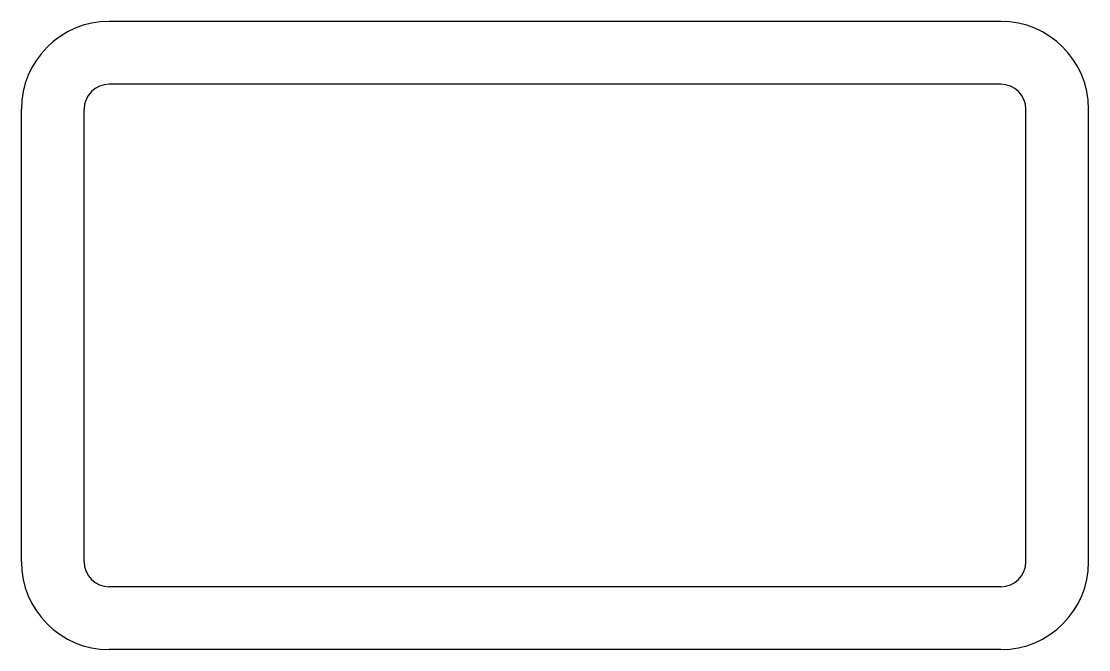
# Model space of a CAD drawing. Extents: x -42.5 to 42.5, y -25 to 25.
import ezdxf

# ---------------------------------------------------------------- set-up
doc = ezdxf.new("R2010")
doc.units = 0
doc.layers.add('VISIBLE', color=7, linetype='CONTINUOUS')

msp = doc.modelspace()

# ---------------------------------------------------------------- linework, layer by layer
at = {"layer": 'VISIBLE'}
for p, q in [((35.5, 25), (-35.5, 25)), ((35.5, 20), (-35.5, 20)), ((-42.5, -18), (-42.5, 18)), ((-37.5, -18), (-37.5, 18)), ((37.5, -18), (37.5, 18)), ((42.5, -18), (42.5, 18)), ((35.5, -20), (-35.5, -20)), ((35.5, -25), (-35.5, -25))]:
    msp.add_line(p, q, dxfattribs=at)
for centre, radius, start, end in [((-35.5, 18), 7, 90, 180), ((35.5, 18), 7, 0, 90), ((-35.5, 18), 2, 90, 180), ((35.5, 18), 2, 0, 90), ((-35.5, -18), 7, 180, 270), ((-35.5, -18), 2, 180, 270), ((35.5, -18), 2, 270, 0), ((35.5, -18), 7, 270, 0)]:
    msp.add_arc(centre, radius, start, end, dxfattribs=at)

doc.saveas('drawing.dxf')
